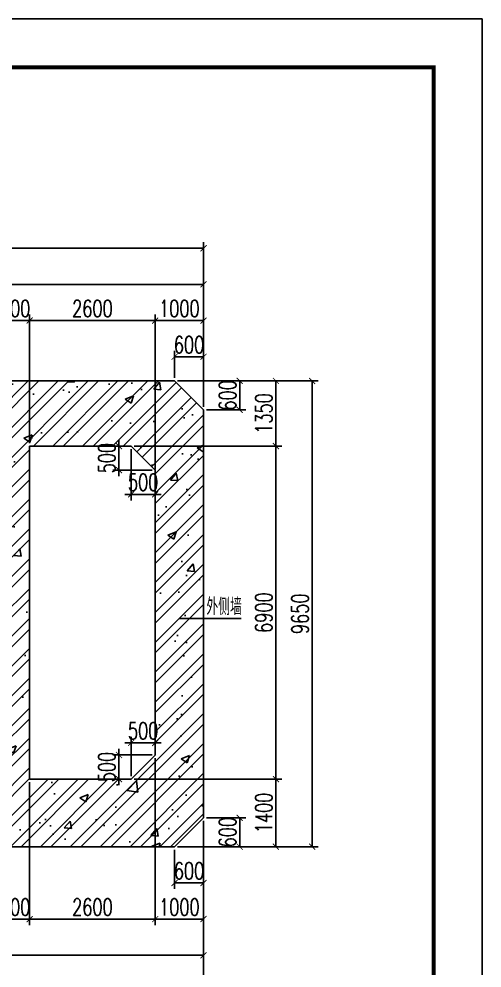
# Model space of a CAD drawing. Extents: x 266020 to 523514, y 704210 to 746210.
# Drawn here: x 305934 to 315520, y 726048 to 745710 of the extents above; entities that cross this region are included whole.
import ezdxf

# ---------------------------------------------------------------- set-up
doc = ezdxf.new("R2010")
doc.units = 0
doc.header["$LTSCALE"] = 50
doc.header["$MEASUREMENT"] = 0
doc.layers.get('0').update_dxf_attribs({"linetype": 'CONTINUOUS'})
doc.layers.get('Defpoints').update_dxf_attribs({"linetype": 'CONTINUOUS'})
for name, color, linetype in [('01 标  注', 1, 'CONTINUOUS'), ('02 结  构', 5, 'CONTINUOUS'), ('3', 3, 'CONTINUOUS'), ('填充', 8, 'CONTINUOUS')]:
    doc.layers.add(name, color=color, linetype=linetype)
doc.styles.get("Standard").update_dxf_attribs({"font": 'txt1.shx', "width": 0.7, "bigfont": 'hztxt.shx'})
doc.dimstyles.new('1：100', dxfattribs={"dimscale": 100, "dimtxt": 3.5, "dimasz": 1.25, "dimexe": 1.25, "dimexo": 0.625, "dimgap": 0.75, "dimtad": 1, "dimdsep": 46, "dimtxsty": 'Standard', "dimblk": 'ARCHTICK', "dimcen": 2.5, "dimclrt": 256, "dimadec": 0, "dimazin": 0, "dimtfac": 1, "dimtix": 1, "dimtmove": 0, "dimatfit": 3, "dimfxl": 0, "dimarcsym": 0})

# ---------------------------------------------------------------- blocks, each defined once
blk = doc.blocks.new('_ArchTick')
at = {"color": 0, "linetype": 'ByBlock', "const_width": 0.15}
blk.add_lwpolyline([(-0.5, -0.5), (0.5, 0.5)], dxfattribs=at)
blk = doc.blocks.new('*D2')
at = {"layer": '01 标  注', "color": 0, "lineweight": -2}
for p, q in [((273154, 729098), (273154, 725436)), ((309754, 728652), (309754, 725436)), ((273154, 725561), (309754, 725561))]:
    blk.add_line(p, q, dxfattribs=at)
at = {"layer": 'Defpoints', "color": 0}
for p in [(273154, 729161), (309754, 728714), (309754, 725561)]:
    blk.add_point(p, dxfattribs=at)
at = {"layer": '01 标  注', "color": 0, "lineweight": -2, "xscale": 125, "yscale": 125, "zscale": 125, "rotation": 180}
blk.add_blockref('_ArchTick', (273154, 725561), dxfattribs=at)
at = {"layer": '01 标  注', "color": 0, "lineweight": -2, "xscale": 125, "yscale": 125, "zscale": 125}
blk.add_blockref('_ArchTick', (309754, 725561), dxfattribs=at)
at = {"layer": '01 标  注', "insert": (291454, 725811), "char_height": 350, "attachment_point": 5}
blk.add_mtext('36600', dxfattribs=at)
blk = doc.blocks.new('*D22')
at = {"layer": '01 标  注', "color": 0, "lineweight": -2}
for p, q in [((309154, 738273), (309154, 738836)), ((309154, 738711), (309754, 738711)), ((309754, 737673), (309754, 738836))]:
    blk.add_line(p, q, dxfattribs=at)
at = {"layer": 'Defpoints', "color": 0}
for p in [(309754, 738711), (309154, 738211), (309754, 737611)]:
    blk.add_point(p, dxfattribs=at)
at = {"layer": '01 标  注', "color": 0, "lineweight": -2, "xscale": 125, "yscale": 125, "zscale": 125, "rotation": 180}
blk.add_blockref('_ArchTick', (309154, 738711), dxfattribs=at)
at = {"layer": '01 标  注', "color": 0, "lineweight": -2, "xscale": 125, "yscale": 125, "zscale": 125}
blk.add_blockref('_ArchTick', (309754, 738711), dxfattribs=at)
at = {"layer": '01 标  注', "insert": (309454, 738961), "char_height": 350, "attachment_point": 5}
blk.add_mtext('600', dxfattribs=at)
blk = doc.blocks.new('*D23')
at = {"layer": '01 标  注', "color": 0, "lineweight": -2}
for p, q in [((309216, 738211), (310628, 738211)), ((310503, 737611), (310503, 738211)), ((309816, 737611), (310628, 737611))]:
    blk.add_line(p, q, dxfattribs=at)
at = {"layer": 'Defpoints', "color": 0}
for p in [(309154, 738211), (310503, 738211), (309754, 737611)]:
    blk.add_point(p, dxfattribs=at)
at = {"layer": '01 标  注', "color": 0, "lineweight": -2, "xscale": 125, "yscale": 125, "zscale": 125}
for p, rotation in [((310503, 738211), 90), ((310503, 737611), 270)]:
    blk.add_blockref('_ArchTick', p, dxfattribs=dict(at, rotation=rotation))
at = {"layer": '01 标  注', "insert": (310253, 737911), "char_height": 350, "attachment_point": 5, "rotation": 90}
blk.add_mtext('600', dxfattribs=at)
blk = doc.blocks.new('*D24')
at = {"layer": '01 标  注', "color": 0, "lineweight": -2}
for p, q in [((308254, 736798), (308254, 735736)), ((308754, 736298), (308754, 735736)), ((308254, 735861), (308128, 735861)), ((308254, 735861), (308754, 735861)), ((308754, 735861), (308878, 735861))]:
    blk.add_line(p, q, dxfattribs=at)
at = {"layer": 'Defpoints', "color": 0}
for p in [(308254, 736861), (308754, 736361), (308754, 735861)]:
    blk.add_point(p, dxfattribs=at)
at = {"layer": '01 标  注', "color": 0, "lineweight": -2, "xscale": 125, "yscale": 125, "zscale": 125}
blk.add_blockref('_ArchTick', (308254, 735861), dxfattribs=at)
at = {"layer": '01 标  注', "color": 0, "lineweight": -2, "xscale": 125, "yscale": 125, "zscale": 125, "rotation": 180}
blk.add_blockref('_ArchTick', (308754, 735861), dxfattribs=at)
at = {"layer": '01 标  注', "insert": (308504, 736111), "char_height": 350, "attachment_point": 5}
blk.add_mtext('500', dxfattribs=at)
blk = doc.blocks.new('*D25')
at = {"layer": '01 标  注', "color": 0, "lineweight": -2}
for p, q in [((308004, 736861), (308004, 736986)), ((308191, 736861), (307878, 736861)), ((308004, 736361), (308004, 736861)), ((308691, 736361), (307878, 736361)), ((308004, 736361), (308004, 736236))]:
    blk.add_line(p, q, dxfattribs=at)
at = {"layer": 'Defpoints', "color": 0}
for p in [(308004, 736861), (308254, 736861), (308754, 736361)]:
    blk.add_point(p, dxfattribs=at)
at = {"layer": '01 标  注', "color": 0, "lineweight": -2, "xscale": 125, "yscale": 125, "zscale": 125}
for p, rotation in [((308004, 736861), 270), ((308004, 736361), 90)]:
    blk.add_blockref('_ArchTick', p, dxfattribs=dict(at, rotation=rotation))
at = {"layer": '01 标  注', "insert": (307753, 736611), "char_height": 350, "attachment_point": 5, "rotation": 90}
blk.add_mtext('500', dxfattribs=at)
blk = doc.blocks.new('*D30')
at = {"layer": '01 标  注', "color": 0, "lineweight": -2}
for p, q in [((308254, 730711), (308128, 730711)), ((308254, 730023), (308254, 730836)), ((308254, 730711), (308754, 730711)), ((308754, 730523), (308754, 730836)), ((308754, 730711), (308878, 730711))]:
    blk.add_line(p, q, dxfattribs=at)
at = {"layer": 'Defpoints', "color": 0}
for p in [(308754, 730711), (308754, 730461), (308254, 729961)]:
    blk.add_point(p, dxfattribs=at)
at = {"layer": '01 标  注', "color": 0, "lineweight": -2, "xscale": 125, "yscale": 125, "zscale": 125}
blk.add_blockref('_ArchTick', (308254, 730711), dxfattribs=at)
at = {"layer": '01 标  注', "color": 0, "lineweight": -2, "xscale": 125, "yscale": 125, "zscale": 125, "rotation": 180}
blk.add_blockref('_ArchTick', (308754, 730711), dxfattribs=at)
at = {"layer": '01 标  注', "insert": (308504, 730961), "char_height": 350, "attachment_point": 5}
blk.add_mtext('500', dxfattribs=at)
blk = doc.blocks.new('*D31')
at = {"layer": '01 标  注', "color": 0, "lineweight": -2}
for p, q in [((308691, 730461), (307878, 730461)), ((308004, 730461), (308004, 730586)), ((308004, 730461), (308004, 729961)), ((308191, 729961), (307878, 729961)), ((308004, 729961), (308004, 729836))]:
    blk.add_line(p, q, dxfattribs=at)
at = {"layer": 'Defpoints', "color": 0}
for p in [(308754, 730461), (308004, 729961), (308254, 729961)]:
    blk.add_point(p, dxfattribs=at)
at = {"layer": '01 标  注', "color": 0, "lineweight": -2, "xscale": 125, "yscale": 125, "zscale": 125}
for p, rotation in [((308004, 730461), 270), ((308004, 729961), 90)]:
    blk.add_blockref('_ArchTick', p, dxfattribs=dict(at, rotation=rotation))
at = {"layer": '01 标  注', "insert": (307753, 730211), "char_height": 350, "attachment_point": 5, "rotation": 90}
blk.add_mtext('500', dxfattribs=at)
blk = doc.blocks.new('*D3')
at = {"layer": '01 标  注', "color": 0, "lineweight": -2}
for p, q in [((308754, 730398), (308754, 726936)), ((309754, 729098), (309754, 726936)), ((309754, 727061), (308754, 727061))]:
    blk.add_line(p, q, dxfattribs=at)
at = {"layer": 'Defpoints', "color": 0}
for p in [(308754, 730461), (309754, 729161), (308754, 727061)]:
    blk.add_point(p, dxfattribs=at)
at = {"layer": '01 标  注', "color": 0, "lineweight": -2, "xscale": 125, "yscale": 125, "zscale": 125, "rotation": 180}
blk.add_blockref('_ArchTick', (308754, 727061), dxfattribs=at)
at = {"layer": '01 标  注', "color": 0, "lineweight": -2, "xscale": 125, "yscale": 125, "zscale": 125}
blk.add_blockref('_ArchTick', (309754, 727061), dxfattribs=at)
at = {"layer": '01 标  注', "insert": (309254, 727311), "char_height": 350, "attachment_point": 5}
blk.add_mtext('1000', dxfattribs=at)
blk = doc.blocks.new('*D32')
at = {"layer": '01 标  注', "color": 0, "lineweight": -2}
for p, q in [((308754, 730398), (308754, 726936)), ((306154, 729898), (306154, 726936)), ((308754, 727061), (306154, 727061))]:
    blk.add_line(p, q, dxfattribs=at)
at = {"layer": 'Defpoints', "color": 0}
for p in [(308754, 730461), (306154, 729961), (306154, 727061)]:
    blk.add_point(p, dxfattribs=at)
at = {"layer": '01 标  注', "color": 0, "lineweight": -2, "xscale": 125, "yscale": 125, "zscale": 125, "rotation": 180}
blk.add_blockref('_ArchTick', (306154, 727061), dxfattribs=at)
at = {"layer": '01 标  注', "color": 0, "lineweight": -2, "xscale": 125, "yscale": 125, "zscale": 125}
blk.add_blockref('_ArchTick', (308754, 727061), dxfattribs=at)
at = {"layer": '01 标  注', "insert": (307454, 727311), "char_height": 350, "attachment_point": 5}
blk.add_mtext('2600', dxfattribs=at)
blk = doc.blocks.new('*D33')
at = {"layer": '01 标  注', "color": 0, "lineweight": -2}
for p, q in [((305554, 729898), (305554, 726936)), ((306154, 729898), (306154, 726936)), ((306154, 727061), (305554, 727061))]:
    blk.add_line(p, q, dxfattribs=at)
at = {"layer": 'Defpoints', "color": 0}
for p in [(305554, 729961), (306154, 729961), (305554, 727061)]:
    blk.add_point(p, dxfattribs=at)
at = {"layer": '01 标  注', "color": 0, "lineweight": -2, "xscale": 125, "yscale": 125, "zscale": 125, "rotation": 180}
blk.add_blockref('_ArchTick', (305554, 727061), dxfattribs=at)
at = {"layer": '01 标  注', "color": 0, "lineweight": -2, "xscale": 125, "yscale": 125, "zscale": 125}
blk.add_blockref('_ArchTick', (306154, 727061), dxfattribs=at)
at = {"layer": '01 标  注', "insert": (305854, 727311), "char_height": 350, "attachment_point": 5}
blk.add_mtext('600', dxfattribs=at)
blk = doc.blocks.new('*D4')
at = {"layer": '01 标  注', "color": 0, "lineweight": -2}
for p, q in [((309754, 729098), (309754, 726186)), ((291454, 728498), (291454, 726186)), ((309754, 726311), (291454, 726311))]:
    blk.add_line(p, q, dxfattribs=at)
at = {"layer": 'Defpoints', "color": 0}
for p in [(309754, 729161), (291454, 728561), (291454, 726311)]:
    blk.add_point(p, dxfattribs=at)
at = {"layer": '01 标  注', "color": 0, "lineweight": -2, "xscale": 125, "yscale": 125, "zscale": 125, "rotation": 180}
blk.add_blockref('_ArchTick', (291454, 726311), dxfattribs=at)
at = {"layer": '01 标  注', "color": 0, "lineweight": -2, "xscale": 125, "yscale": 125, "zscale": 125}
blk.add_blockref('_ArchTick', (309754, 726311), dxfattribs=at)
at = {"layer": '01 标  注', "insert": (300604, 726561), "char_height": 350, "attachment_point": 5}
blk.add_mtext('18300', dxfattribs=at)
blk = doc.blocks.new('*D38')
at = {"layer": '01 标  注', "color": 0, "lineweight": -2}
for p, q in [((309216, 738211), (312128, 738211)), ((312003, 738211), (312003, 728561)), ((309216, 728561), (312128, 728561))]:
    blk.add_line(p, q, dxfattribs=at)
at = {"layer": 'Defpoints', "color": 0}
for p in [(309154, 738211), (309154, 728561), (312003, 728561)]:
    blk.add_point(p, dxfattribs=at)
at = {"layer": '01 标  注', "color": 0, "lineweight": -2, "xscale": 125, "yscale": 125, "zscale": 125}
for p, rotation in [((312003, 738211), 90), ((312003, 728561), 270)]:
    blk.add_blockref('_ArchTick', p, dxfattribs=dict(at, rotation=rotation))
at = {"layer": '01 标  注', "insert": (311753, 733386), "char_height": 350, "attachment_point": 5, "rotation": 90}
blk.add_mtext('9650', dxfattribs=at)
blk = doc.blocks.new('*D41')
at = {"layer": '01 标  注', "color": 0, "lineweight": -2}
for p, q in [((273154, 737673), (273154, 741086)), ((309754, 738120), (309754, 741086)), ((273154, 740961), (309754, 740961))]:
    blk.add_line(p, q, dxfattribs=at)
at = {"layer": 'Defpoints', "color": 0}
for p in [(309754, 740961), (309754, 738057), (273154, 737611)]:
    blk.add_point(p, dxfattribs=at)
at = {"layer": '01 标  注', "color": 0, "lineweight": -2, "xscale": 125, "yscale": 125, "zscale": 125, "rotation": 180}
blk.add_blockref('_ArchTick', (273154, 740961), dxfattribs=at)
at = {"layer": '01 标  注', "color": 0, "lineweight": -2, "xscale": 125, "yscale": 125, "zscale": 125}
blk.add_blockref('_ArchTick', (309754, 740961), dxfattribs=at)
at = {"layer": '01 标  注', "insert": (291454, 741211), "char_height": 350, "attachment_point": 5}
blk.add_mtext('36600', dxfattribs=at)
blk = doc.blocks.new('*D42')
at = {"layer": '01 标  注', "color": 0, "lineweight": -2}
for p, q in [((308754, 736373), (308754, 739586)), ((309754, 737673), (309754, 739586)), ((309754, 739461), (308754, 739461))]:
    blk.add_line(p, q, dxfattribs=at)
at = {"layer": 'Defpoints', "color": 0}
for p in [(308754, 739461), (309754, 737611), (308754, 736311)]:
    blk.add_point(p, dxfattribs=at)
at = {"layer": '01 标  注', "color": 0, "lineweight": -2, "xscale": 125, "yscale": 125, "zscale": 125, "rotation": 180}
blk.add_blockref('_ArchTick', (308754, 739461), dxfattribs=at)
at = {"layer": '01 标  注', "color": 0, "lineweight": -2, "xscale": 125, "yscale": 125, "zscale": 125}
blk.add_blockref('_ArchTick', (309754, 739461), dxfattribs=at)
at = {"layer": '01 标  注', "insert": (309254, 739711), "char_height": 350, "attachment_point": 5}
blk.add_mtext('1000', dxfattribs=at)
blk = doc.blocks.new('*D50')
at = {"layer": '01 标  注', "color": 0, "lineweight": -2}
for p, q in [((306154, 736923), (306154, 739586)), ((308754, 736373), (308754, 739586)), ((308754, 739461), (306154, 739461))]:
    blk.add_line(p, q, dxfattribs=at)
at = {"layer": 'Defpoints', "color": 0}
for p in [(306154, 739461), (306154, 736861), (308754, 736311)]:
    blk.add_point(p, dxfattribs=at)
at = {"layer": '01 标  注', "color": 0, "lineweight": -2, "xscale": 125, "yscale": 125, "zscale": 125, "rotation": 180}
blk.add_blockref('_ArchTick', (306154, 739461), dxfattribs=at)
at = {"layer": '01 标  注', "color": 0, "lineweight": -2, "xscale": 125, "yscale": 125, "zscale": 125}
blk.add_blockref('_ArchTick', (308754, 739461), dxfattribs=at)
at = {"layer": '01 标  注', "insert": (307454, 739711), "char_height": 350, "attachment_point": 5}
blk.add_mtext('2600', dxfattribs=at)
blk = doc.blocks.new('*D51')
at = {"layer": '01 标  注', "color": 0, "lineweight": -2}
for p, q in [((305554, 736423), (305554, 739586)), ((306154, 736923), (306154, 739586)), ((306154, 739461), (305554, 739461))]:
    blk.add_line(p, q, dxfattribs=at)
at = {"layer": 'Defpoints', "color": 0}
for p in [(305554, 739461), (306154, 736861), (305554, 736361)]:
    blk.add_point(p, dxfattribs=at)
at = {"layer": '01 标  注', "color": 0, "lineweight": -2, "xscale": 125, "yscale": 125, "zscale": 125, "rotation": 180}
blk.add_blockref('_ArchTick', (305554, 739461), dxfattribs=at)
at = {"layer": '01 标  注', "color": 0, "lineweight": -2, "xscale": 125, "yscale": 125, "zscale": 125}
blk.add_blockref('_ArchTick', (306154, 739461), dxfattribs=at)
at = {"layer": '01 标  注', "insert": (305854, 739711), "char_height": 350, "attachment_point": 5}
blk.add_mtext('600', dxfattribs=at)
blk = doc.blocks.new('*D43')
at = {"layer": '01 标  注', "color": 0, "lineweight": -2}
for p, q in [((291454, 738273), (291454, 740336)), ((309754, 737673), (309754, 740336)), ((309754, 740211), (291454, 740211))]:
    blk.add_line(p, q, dxfattribs=at)
at = {"layer": 'Defpoints', "color": 0}
for p in [(291454, 740211), (291454, 738211), (309754, 737611)]:
    blk.add_point(p, dxfattribs=at)
at = {"layer": '01 标  注', "color": 0, "lineweight": -2, "xscale": 125, "yscale": 125, "zscale": 125, "rotation": 180}
blk.add_blockref('_ArchTick', (291454, 740211), dxfattribs=at)
at = {"layer": '01 标  注', "color": 0, "lineweight": -2, "xscale": 125, "yscale": 125, "zscale": 125}
blk.add_blockref('_ArchTick', (309754, 740211), dxfattribs=at)
at = {"layer": '01 标  注', "insert": (300604, 740461), "char_height": 350, "attachment_point": 5}
blk.add_mtext('18300', dxfattribs=at)
blk = doc.blocks.new('*D57')
at = {"layer": '01 标  注', "color": 0, "lineweight": -2}
for p, q in [((309816, 729161), (310628, 729161)), ((310503, 729161), (310503, 728561)), ((309216, 728561), (310628, 728561))]:
    blk.add_line(p, q, dxfattribs=at)
at = {"layer": 'Defpoints', "color": 0}
for p in [(309754, 729161), (309154, 728561), (310503, 728561)]:
    blk.add_point(p, dxfattribs=at)
at = {"layer": '01 标  注', "color": 0, "lineweight": -2, "xscale": 125, "yscale": 125, "zscale": 125}
for p, rotation in [((310503, 729161), 90), ((310503, 728561), 270)]:
    blk.add_blockref('_ArchTick', p, dxfattribs=dict(at, rotation=rotation))
at = {"layer": '01 标  注', "insert": (310253, 728861), "char_height": 350, "attachment_point": 5, "rotation": 90}
blk.add_mtext('600', dxfattribs=at)
blk = doc.blocks.new('*D58')
at = {"layer": '01 标  注', "color": 0, "lineweight": -2}
for p, q in [((309754, 729098), (309754, 727686)), ((309154, 728498), (309154, 727686)), ((309154, 727811), (309754, 727811))]:
    blk.add_line(p, q, dxfattribs=at)
at = {"layer": 'Defpoints', "color": 0}
for p in [(309754, 729161), (309154, 728561), (309754, 727811)]:
    blk.add_point(p, dxfattribs=at)
at = {"layer": '01 标  注', "color": 0, "lineweight": -2, "xscale": 125, "yscale": 125, "zscale": 125, "rotation": 180}
blk.add_blockref('_ArchTick', (309154, 727811), dxfattribs=at)
at = {"layer": '01 标  注', "color": 0, "lineweight": -2, "xscale": 125, "yscale": 125, "zscale": 125}
blk.add_blockref('_ArchTick', (309754, 727811), dxfattribs=at)
at = {"layer": '01 标  注', "insert": (309454, 728061), "char_height": 350, "attachment_point": 5}
blk.add_mtext('600', dxfattribs=at)
blk = doc.blocks.new('*D66')
at = {"layer": '01 标  注', "color": 0, "lineweight": -2}
for p, q in [((309216, 738211), (311378, 738211)), ((311253, 736861), (311253, 738211)), ((308316, 736861), (311378, 736861))]:
    blk.add_line(p, q, dxfattribs=at)
at = {"layer": 'Defpoints', "color": 0}
for p in [(309154, 738211), (311253, 738211), (308254, 736861)]:
    blk.add_point(p, dxfattribs=at)
at = {"layer": '01 标  注', "color": 0, "lineweight": -2, "xscale": 125, "yscale": 125, "zscale": 125}
for p, rotation in [((311253, 738211), 90), ((311253, 736861), 270)]:
    blk.add_blockref('_ArchTick', p, dxfattribs=dict(at, rotation=rotation))
at = {"layer": '01 标  注', "insert": (311003, 737536), "char_height": 350, "attachment_point": 5, "rotation": 90}
blk.add_mtext('1350', dxfattribs=at)
blk = doc.blocks.new('*D64')
at = {"layer": '01 标  注', "color": 0, "lineweight": -2}
for p, q in [((308316, 729961), (311378, 729961)), ((311253, 729961), (311253, 728561)), ((309216, 728561), (311378, 728561))]:
    blk.add_line(p, q, dxfattribs=at)
at = {"layer": 'Defpoints', "color": 0}
for p in [(308254, 729961), (309154, 728561), (311253, 728561)]:
    blk.add_point(p, dxfattribs=at)
at = {"layer": '01 标  注', "color": 0, "lineweight": -2, "xscale": 125, "yscale": 125, "zscale": 125}
for p, rotation in [((311253, 729961), 90), ((311253, 728561), 270)]:
    blk.add_blockref('_ArchTick', p, dxfattribs=dict(at, rotation=rotation))
at = {"layer": '01 标  注', "insert": (311003, 729261), "char_height": 350, "attachment_point": 5, "rotation": 90}
blk.add_mtext('1400', dxfattribs=at)
blk = doc.blocks.new('*D65')
at = {"layer": '01 标  注', "color": 0, "lineweight": -2}
for p, q in [((308316, 736861), (311378, 736861)), ((311253, 736861), (311253, 729961)), ((308316, 729961), (311378, 729961))]:
    blk.add_line(p, q, dxfattribs=at)
at = {"layer": 'Defpoints', "color": 0}
for p in [(308254, 736861), (308254, 729961), (311253, 729961)]:
    blk.add_point(p, dxfattribs=at)
at = {"layer": '01 标  注', "color": 0, "lineweight": -2, "xscale": 125, "yscale": 125, "zscale": 125}
for p, rotation in [((311253, 736861), 90), ((311253, 729961), 270)]:
    blk.add_blockref('_ArchTick', p, dxfattribs=dict(at, rotation=rotation))
at = {"layer": '01 标  注', "insert": (311003, 733411), "char_height": 350, "attachment_point": 5, "rotation": 90}
blk.add_mtext('6900', dxfattribs=at)

msp = doc.modelspace()

# ---------------------------------------------------------------- hatches: boundary and pattern name
at = {"layer": '填充'}
h = msp.add_hatch(dxfattribs=at)
h.set_pattern_fill('STEEL', color=256, scale=3500, style=0)
h.set_pattern_definition([(45, (0, 0), (-309.35922, 309.35922), []), (45, (0, 218.75), (-309.35922, 309.35922), [])])
h.paths.add_polyline_path([(276753.5, 736860.674), (276753.5, 729960.674), (274653.5, 729960.674), (274153.5, 730460.674), (274153.5, 736360.674), (274653.5, 736860.674)], flags=16)
h.paths.add_polyline_path([(278853.5, 736860.674), (288353.5, 736860.674), (289853.5, 736360.674), (289853.5, 729960.674), (277353.5, 729960.674), (277353.5, 736360.674)], flags=16)
h.paths.add_polyline_path([(304053.5, 736860.674), (294553.5, 736860.674), (293053.5, 736360.674), (293053.5, 729960.674), (305553.5, 729960.674), (305553.5, 736360.674)], flags=16)
h.paths.add_polyline_path([(306153.5, 736860.674), (306153.5, 729960.674), (308253.5, 729960.674), (308753.5, 730460.674), (308753.5, 736360.674), (308253.5, 736860.674)], flags=16)
h.paths.add_polyline_path([(291453.5, 728560.674), (273753.5, 728560.674), (273153.5, 729160.674), (273153.5, 737610.674), (273753.5, 738210.674), (291453.5, 738210.674), (309153.5, 738210.674), (309753.5, 737610.674), (309753.5, 729160.674), (309153.5, 728560.674)])
h.paths.add_polyline_path([(291453.5, 736860.674), (290953.5, 736860.674), (290453.5, 736360.674), (290453.5, 729960.674), (291453.5, 729960.674), (292453.5, 729960.674), (292453.5, 736360.674), (291953.5, 736860.674)], flags=16)
h.paths.add_polyline_path([(289591, 736314.279), (289591, 736907.069), (290116, 736907.069), (290116, 736314.279)], flags=24)
h.paths.add_polyline_path([(292416, 736314.279), (292416, 736907.069), (292941, 736907.069), (292941, 736314.279)], flags=24)
h = msp.add_hatch(dxfattribs=at)
h.set_pattern_fill('AR-CONC', color=256, scale=250, style=0)
h.set_pattern_definition([(50, (-122984.3, -1249), (1793.1505, -156.8803), [187.5, -2062.5]), (355, (-122984.3, -1249), (-346.8783, 1880.4803), [150, -1650]), (100.4514, (-122834.9, -1262), (1446.2735, 1723.599), [159.3505, -1752.8553]), (46.1842, (-122984.3, -749), (2668.1026, -413.7975), [281.25, -3093.75]), (96.6356, (-122762, -783.5), (2336.657, 2435.295), [239.026, -2629.2825]), (351.1842, (-122984.3, -749), (2336.655, 2435.2965), [225, -2475]), (21, (-122734.3, -874), (1492.2676, -1006.5472), [187.5, -2062.5]), (326, (-122734.3, -874), (608.2883, 1812.875), [150, -1650]), (71.4514, (-122610, -957.9), (2100.5566, 806.3262), [159.3505, -1752.8553]), (37.5, (-122984.34, -1249), (30.39964, 832.23463), [0, -1630, 0, -1675, 0, -1656.25]), (7.5, (-122984.3, -1249), (657.6738, 986.0293), [0, -955, 0, -1592.5, 0, -631.25]), (327.5, (-123541.84, -1249), (1334.5561, -56.3872), [0, -625, 0, -1950, 0, -2587.5]), (317.5, (-123791.8, -1249), (1457.9654, 250.2625), [0, -812.5, 0, -1295, 0, -1837.5])])
h.paths.add_polyline_path([(276753.5, 736860.674), (276753.5, 729960.674), (274653.5, 729960.674), (274153.5, 730460.674), (274153.5, 736360.674), (274653.5, 736860.674)], flags=16)
h.paths.add_polyline_path([(278853.5, 736860.674), (288353.5, 736860.674), (289853.5, 736360.674), (289853.5, 729960.674), (277353.5, 729960.674), (277353.5, 736360.674)], flags=16)
h.paths.add_polyline_path([(304053.5, 736860.674), (294553.5, 736860.674), (293053.5, 736360.674), (293053.5, 729960.674), (305553.5, 729960.674), (305553.5, 736360.674)], flags=16)
h.paths.add_polyline_path([(306153.5, 736860.674), (306153.5, 729960.674), (308253.5, 729960.674), (308753.5, 730460.674), (308753.5, 736360.674), (308253.5, 736860.674)], flags=16)
h.paths.add_polyline_path([(291453.5, 728560.674), (273753.5, 728560.674), (273153.5, 729160.674), (273153.5, 737610.674), (273753.5, 738210.674), (291453.5, 738210.674), (309153.5, 738210.674), (309753.5, 737610.674), (309753.5, 729160.674), (309153.5, 728560.674)])
h.paths.add_polyline_path([(291453.5, 736860.674), (290953.5, 736860.674), (290453.5, 736360.674), (290453.5, 729960.674), (291453.5, 729960.674), (292453.5, 729960.674), (292453.5, 736360.674), (291953.5, 736860.674)], flags=16)
h.paths.add_polyline_path([(289591, 736314.279), (289591, 736907.069), (290116, 736907.069), (290116, 736314.279)], flags=24)
h.paths.add_polyline_path([(292416, 736314.279), (292416, 736907.069), (292941, 736907.069), (292941, 736314.279)], flags=24)

# ---------------------------------------------------------------- linework, layer by layer
at = {"layer": '01 标  注'}
msp.add_line((309253.5, 733285.674), (310532.251, 733285.674), dxfattribs=at)
at = {"layer": '02 结  构'}
msp.add_lwpolyline([(291453.5, 728560.674), (309153.5, 728560.674), (309753.5, 729160.674), (309753.5, 737610.674), (309153.5, 738210.674), (291453.5, 738210.674)], dxfattribs=at)
msp.add_lwpolyline([(306153.5, 736860.674), (306153.5, 729960.674), (308253.5, 729960.674), (308753.5, 730460.674), (308753.5, 736360.674), (308253.5, 736860.674)], close=True, dxfattribs=at)
at = {"layer": '3'}
msp.add_lwpolyline([(266019.5, 716009.674), (315519.5, 716009.674), (315519.5, 745709.674), (266019.5, 745709.674)], close=True, dxfattribs=at)
at = {"layer": '3', "const_width": 80}
msp.add_lwpolyline([(269019.5, 717009.674), (314519.5, 717009.674), (314519.5, 744709.674), (269019.5, 744709.674)], close=True, dxfattribs=at)

# ---------------------------------------------------------------- texts
at = {"layer": '01 标  注', "insert": (310180.375, 733535.674), "char_height": 350, "attachment_point": 5}
msp.add_mtext('外侧墙', dxfattribs=at)

# ---------------------------------------------------------------- dimensions: what is measured, and where the dimension line sits
at = {"layer": '01 标  注'}
for base, p1, p2, picture, middle in [((309753.5, 740960.674), (273153.5, 737610.674), (309753.5, 738057.092), '*D41', (291453.5, 741210.674)), ((309753.5, 738710.674), (309153.5, 738210.674), (309753.5, 737610.674), '*D22', (309453.5, 738960.674)), ((308753.5, 730710.674), (308253.5, 729960.674), (308753.5, 730460.674), '*D30', (308503.5, 730960.674)), ((309753.5, 725560.674), (273153.5, 729160.674), (309753.5, 728714.256), '*D2', (291453.5, 725810.674)), ((309753.5, 727810.674), (309153.5, 728560.674), (309753.5, 729160.674), '*D58', (309453.5, 728060.674))]:
    dim = msp.add_linear_dim(base=base, p1=p1, p2=p2, dimstyle='1：100', dxfattribs=at)
    dim.commit()
    dim.dimension.update_dxf_attribs({"geometry": picture, "text_midpoint": middle})
for base, p1, p2, angle, picture, middle in [((291453.5, 740210.674), (309753.5, 737610.674), (291453.5, 738210.674), 180, '*D43', (300603.5, 740460.674)), ((305553.5, 739460.674), (306153.5, 736860.674), (305553.5, 736360.674), 180, '*D51', (305853.5, 739710.674)), ((306153.5, 739460.674), (308753.5, 736310.674), (306153.5, 736860.674), 180, '*D50', (307453.5, 739710.674)), ((308753.5, 739460.674), (309753.5, 737610.674), (308753.5, 736310.674), 180, '*D42', (309253.5, 739710.674)), ((310503.5, 738210.674), (309753.5, 737610.674), (309153.5, 738210.674), 90, '*D23', (310253.5, 737910.674)), ((311253.5, 738210.674), (308253.5, 736860.674), (309153.5, 738210.674), 90, '*D66', (311003.5, 737535.674)), ((312003.5, 728560.674), (309153.5, 738210.674), (309153.5, 728560.674), 90, '*D38', (311753.5, 733385.674)), ((308003.5, 736860.674), (308753.5, 736360.674), (308253.5, 736860.674), 90, '*D25', (307753.5, 736610.674)), ((308753.5, 735860.674), (308253.5, 736860.674), (308753.5, 736360.674), 180, '*D24', (308503.5, 736110.674)), ((311253.5, 729960.674), (308253.5, 736860.674), (308253.5, 729960.674), 90, '*D65', (311003.5, 733410.674)), ((306153.5, 727060.674), (308753.5, 730460.674), (306153.5, 729960.674), 180, '*D32', (307453.5, 727310.674)), ((308003.5, 729960.674), (308753.5, 730460.674), (308253.5, 729960.674), 270, '*D31', (307753.5, 730210.674)), ((308753.5, 727060.674), (309753.5, 729160.674), (308753.5, 730460.674), 180, '*D3', (309253.5, 727310.674)), ((305553.5, 727060.674), (306153.5, 729960.674), (305553.5, 729960.674), 180, '*D33', (305853.5, 727310.674)), ((311253.5, 728560.674), (308253.5, 729960.674), (309153.5, 728560.674), 90, '*D64', (311003.5, 729260.674)), ((291453.5, 726310.674), (309753.5, 729160.674), (291453.5, 728560.674), 180, '*D4', (300603.5, 726560.674)), ((310503.5, 728560.674), (309753.5, 729160.674), (309153.5, 728560.674), 270, '*D57', (310253.5, 728860.674))]:
    dim = msp.add_linear_dim(base=base, p1=p1, p2=p2, angle=angle, dimstyle='1：100', dxfattribs=at)
    dim.commit()
    dim.dimension.update_dxf_attribs({"geometry": picture, "text_midpoint": middle})

doc.saveas('drawing.dxf')
